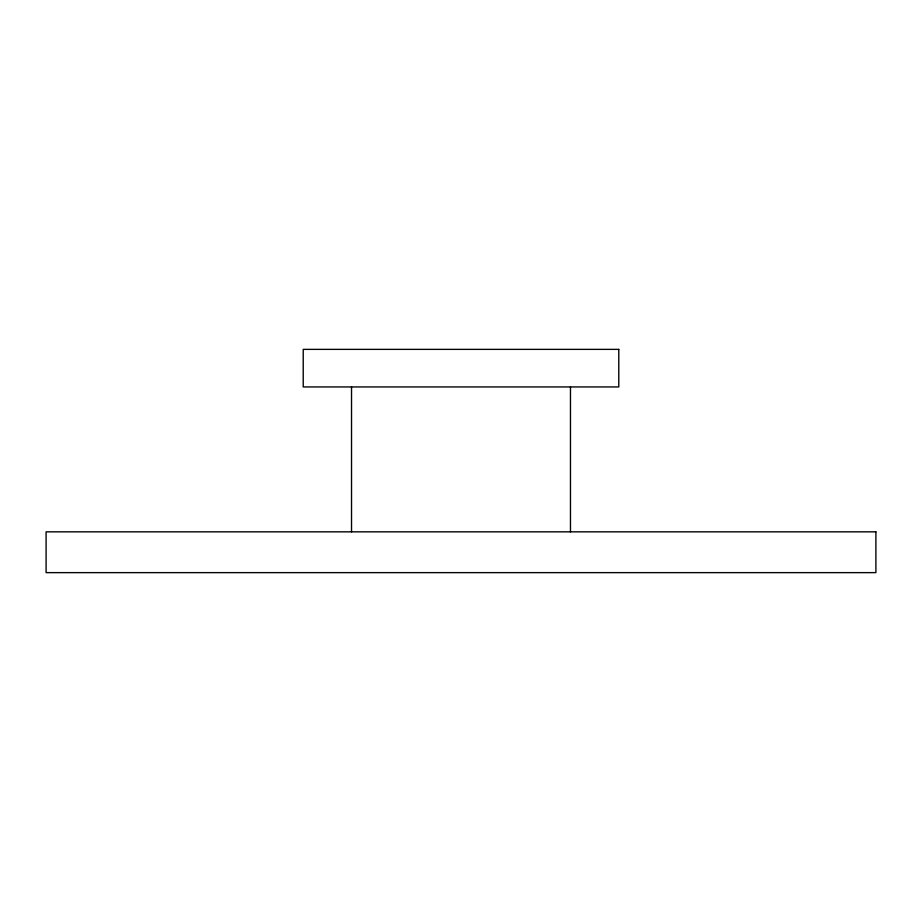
<?xml version="1.0" encoding="UTF-8"?>
<svg xmlns="http://www.w3.org/2000/svg" width="922" height="922" viewBox="0 0 922 922"><rect width="100%" height="100%" fill="white"/><g stroke="black" fill="none" stroke-linecap="round" stroke-linejoin="round"><path stroke-width="1.38" d="M570.476 386.94L570.476 531.844M351.524 386.94L351.524 531.844M618.777 349.369L303.223 349.369L303.223 386.94L618.777 386.94L618.777 349.369M875.9 531.844L46.1 531.844L46.1 572.631L875.9 572.631L875.9 531.844"/></g></svg>
